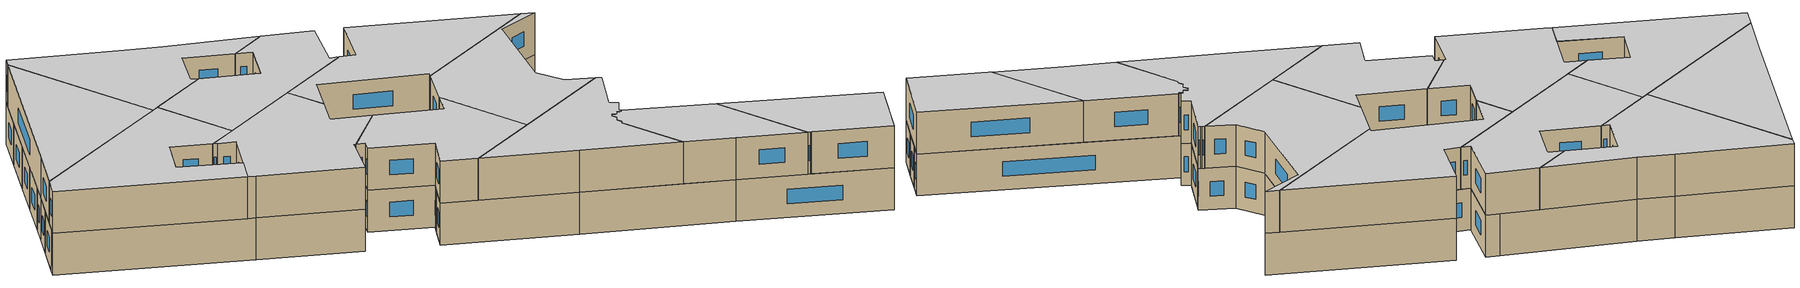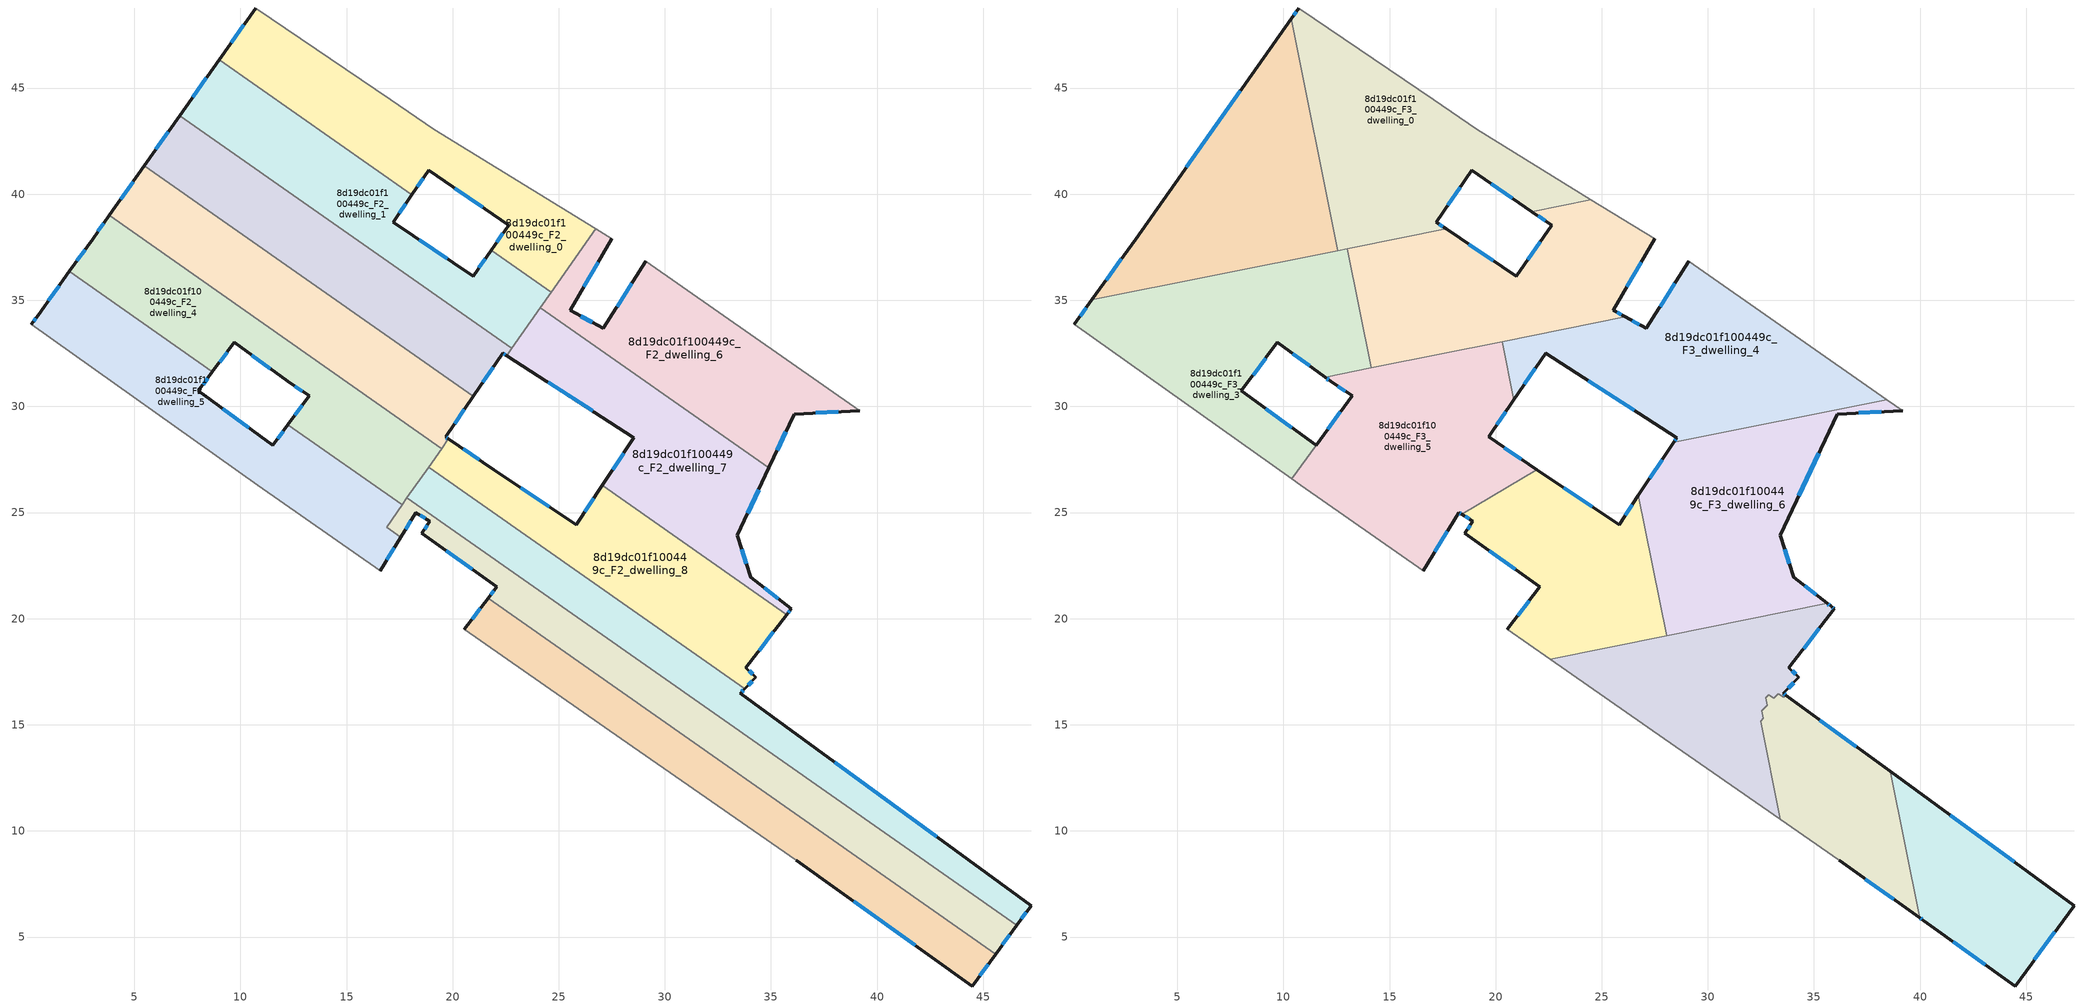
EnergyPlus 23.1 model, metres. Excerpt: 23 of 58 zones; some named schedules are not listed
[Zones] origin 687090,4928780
8d19dc01f100449c_F2_dwelling_0
 floor to 8d19dc01f100449c_F1_dwelling_0 (EU_floor_Construction): 19.11,43.05 26.73,38.36 24.64,35.38 21.82,37.36 22.64,38.54 18.86,41.13 18.08,39.98 9.01,46.34 10.72,48.77 17.07,44.45 z6
 wall outside (EU_wall_Construction): 18.08,39.98 18.86,41.13 22.64,38.54 21.82,37.36 / 10.72,48.77 9.01,46.34 z6:9
 wall adiabatic (EU_wall_Construction): 26.73,38.36 19.11,43.05 17.07,44.45 10.72,48.77 z6:9
 wall to 8d19dc01f100449c_F2_dwelling_1 (EU_wall_Construction): 21.82,37.36 24.64,35.38 / 9.01,46.34 18.08,39.98 z6:9
 wall to 8d19dc01f100449c_F2_dwelling_6 (EU_wall_Construction): 24.64,35.38 26.73,38.36 z6:9
 window (EU_Window_Construction): 22.37,38.16 22.08,37.74 / 20.09,40.29 21.41,39.38 / 18.34,40.35 18.61,40.76 / 10.17,47.98 9.57,47.13 z6.98:8.02
8d19dc01f100449c_F2_dwelling_1
 floor to 8d19dc01f100449c_F1_dwelling_1 (EU_floor_Construction): 18.08,39.98 17.2,38.68 20.96,36.13 21.82,37.36 24.64,35.38 22.79,32.74 7.15,43.71 9.01,46.34 z6
 wall outside (EU_wall_Construction): 21.82,37.36 20.96,36.13 17.2,38.68 18.08,39.98 / 9.01,46.34 7.15,43.71 z6:9
 wall to 8d19dc01f100449c_F2_dwelling_2 (EU_wall_Construction): 7.15,43.71 22.79,32.74 z6:9
 wall to 8d19dc01f100449c_F2_dwelling_7 (EU_wall_Construction): 22.79,32.74 24.13,34.65 z6:9
 wall to 8d19dc01f100449c_F2_dwelling_6 (EU_wall_Construction): 24.13,34.65 24.64,35.38 z6:9
 window (EU_Window_Construction): 19.74,36.96 18.43,37.85 / 21.54,36.96 21.24,36.53 / 8.4,45.48 7.75,44.56 / 17.49,39.1 17.8,39.56 z6.98:8.02
8d19dc01f100449c_F2_dwelling_10
 floor to 8d19dc01f100449c_F1_dwelling_10 (EU_floor_Construction): 46.57,5.55 45.58,4.2 21.67,20.96 22.08,21.5 18.56,24.02 18.93,24.6 18.27,25 17.56,23.84 16.89,24.32 17.85,25.69 z6
 wall outside (EU_wall_Construction): 17.56,23.84 18.27,25 18.93,24.6 18.56,24.02 22.08,21.5 21.67,20.96 / 45.58,4.2 46.57,5.55 z6:9
 wall to 8d19dc01f100449c_F2_dwelling_11 (EU_wall_Construction): 21.67,20.96 45.58,4.2 z6:9
 wall to 8d19dc01f100449c_F2_dwelling_5 (EU_wall_Construction): 17.62,25.36 16.89,24.32 17.56,23.84 z6:9
 wall to 8d19dc01f100449c_F2_dwelling_9 (EU_wall_Construction): 46.57,5.55 17.85,25.69 z6:9
 wall to 8d19dc01f100449c_F2_dwelling_4 (EU_wall_Construction): 17.85,25.69 17.62,25.36 z6:9
 window (EU_Window_Construction): 21.94,21.32 21.8,21.14 / 19.7,23.2 20.93,22.32 / 18.81,24.41 18.68,24.21 / 18.48,24.87 18.72,24.73 / 17.79,24.22 18.04,24.62 / 45.9,4.63 46.25,5.11 z6.98:8.02
 ceiling adiabatic (EU_roof_Construction): 45.58,4.2 46.57,5.55 38.99,10.86 39.47,8.48 z9
8d19dc01f100449c_F2_dwelling_11
 floor to 8d19dc01f100449c_F1_dwelling_11 (EU_floor_Construction): 36.19,8.61 27.94,14.34 20.56,19.49 21.67,20.96 45.58,4.2 44.48,2.69 z6
 wall outside (EU_wall_Construction): 21.67,20.96 20.56,19.49 / 36.19,8.61 44.48,2.69 45.58,4.2 z6:9
 wall adiabatic (EU_wall_Construction): 20.56,19.49 27.94,14.34 36.19,8.61 z6:9
 window (EU_Window_Construction): 21.31,20.48 20.92,19.97 / 44.84,3.18 45.23,3.71 / 38.89,6.69 41.79,4.62 z6.98:8.02
8d19dc01f100449c_F2_dwelling_2
 floor to 8d19dc01f100449c_F1_dwelling_2 (EU_floor_Construction): 22.79,32.74 22.55,32.39 22.35,32.51 20.97,30.49 5.48,41.35 7.15,43.71 z6
 wall outside (EU_wall_Construction): 20.97,30.49 22.35,32.51 22.55,32.39 / 7.15,43.71 5.48,41.35 z6:9
 wall to 8d19dc01f100449c_F2_dwelling_3 (EU_wall_Construction): 5.48,41.35 20.97,30.49 z6:9
 wall to 8d19dc01f100449c_F2_dwelling_7 (EU_wall_Construction): 22.55,32.39 22.79,32.74 z6:9
 window (EU_Window_Construction): 22.42,32.47 22.48,32.43 / 21.42,31.14 21.91,31.85 / 6.61,42.94 6.02,42.11 z6.98:8.02
8d19dc01f100449c_F2_dwelling_3
 floor to 8d19dc01f100449c_F1_dwelling_3 (EU_floor_Construction): 20.97,30.49 19.67,28.56 19.8,28.47 19.48,28.02 3.82,39 5.48,41.35 z6
 wall outside (EU_wall_Construction): 19.8,28.47 19.67,28.56 20.97,30.49 / 5.48,41.35 3.82,39 z6:9
 wall to 8d19dc01f100449c_F2_dwelling_4 (EU_wall_Construction): 3.82,39 19.48,28.02 z6:9
 wall to 8d19dc01f100449c_F2_dwelling_8 (EU_wall_Construction): 19.48,28.02 19.8,28.47 z6:9
 window (EU_Window_Construction): 19.76,28.5 19.71,28.53 / 4.94,40.58 4.36,39.76 / 20.09,29.19 20.55,29.86 z6.98:8.02
8d19dc01f100449c_F2_dwelling_4
 floor to 8d19dc01f100449c_F1_dwelling_4 (EU_floor_Construction): 13.23,30.5 12.23,31.18 9.7,33.01 8.69,31.63 1.94,36.36 3.04,37.88 3.82,39 19.48,28.02 17.62,25.36 12.24,29.13 z6
 wall outside (EU_wall_Construction): 8.69,31.63 9.7,33.01 12.23,31.18 13.23,30.5 12.24,29.13 / 3.82,39 3.04,37.88 1.94,36.36 z6:9
 wall to 8d19dc01f100449c_F2_dwelling_5 (EU_wall_Construction): 12.24,29.13 17.62,25.36 / 1.94,36.36 8.69,31.63 z6:9
 wall to 8d19dc01f100449c_F2_dwelling_9 (EU_wall_Construction): 17.85,25.69 18.87,27.14 z6:9
 wall to 8d19dc01f100449c_F2_dwelling_8 (EU_wall_Construction): 18.87,27.14 19.48,28.02 z6:9
 window (EU_Window_Construction): 12.91,30.06 12.56,29.58 / 12.56,30.96 12.91,30.72 / 10.53,32.42 11.41,31.78 / 9.02,32.08 9.37,32.56 / 2.68,37.39 2.3,36.85 / 3.57,38.63 3.29,38.24 z6.98:8.02
8d19dc01f100449c_F2_dwelling_5
 floor to 8d19dc01f100449c_F1_dwelling_5 (EU_floor_Construction): 12.24,29.13 17.62,25.36 16.89,24.32 17.56,23.84 16.58,22.26 10.82,26.29 0.16,33.87 0.46,34.3 1.94,36.36 8.69,31.63 8.03,30.73 11.54,28.16 z6
 wall outside (EU_wall_Construction): 12.24,29.13 11.54,28.16 8.03,30.73 8.69,31.63 / 16.58,22.26 17.56,23.84 / 1.94,36.36 0.46,34.3 0.16,33.87 z6:9
 wall adiabatic (EU_wall_Construction): 0.16,33.87 10.82,26.29 16.58,22.26 z6:9
 window (EU_Window_Construction): 8.24,31.02 8.47,31.34 / 10.39,29 9.17,29.9 / 12.01,28.82 11.76,28.48 / 16.9,22.78 17.24,23.33 / 0.36,34.16 0.26,34.01 / 1.46,35.69 0.95,34.97 z6.98:8.02
8d19dc01f100449c_F2_dwelling_6
 floor to 8d19dc01f100449c_F1_dwelling_6 (EU_floor_Construction): 39.18,29.79 36.09,29.64 34.9,27.1 24.13,34.65 26.73,38.36 27.49,37.89 25.54,34.54 27.09,33.67 29.1,36.83 z6
 wall outside (EU_wall_Construction): 29.1,36.83 27.09,33.67 25.54,34.54 27.49,37.89 / 34.9,27.1 36.09,29.64 39.18,29.79 z6:9
 wall adiabatic (EU_wall_Construction): 39.18,29.79 29.1,36.83 / 27.49,37.89 26.73,38.36 z6:9
 wall to 8d19dc01f100449c_F2_dwelling_7 (EU_wall_Construction): 24.13,34.65 34.9,27.1 z6:9
 window (EU_Window_Construction): 26.59,33.95 26.04,34.26 / 28.45,35.8 27.75,34.7 / 37.1,29.69 38.18,29.74 / 35.29,27.93 35.71,28.81 / 26.17,35.63 26.86,36.8 z6.98:8.02
8d19dc01f100449c_F2_dwelling_7
 floor to 8d19dc01f100449c_F1_dwelling_7 (EU_floor_Construction): 34.9,27.1 33.41,23.92 34.05,21.94 35.95,20.46 35.74,20.19 27.05,26.29 28.54,28.53 22.55,32.39 24.13,34.65 z6
 wall outside (EU_wall_Construction): 35.74,20.19 35.95,20.46 34.05,21.94 33.41,23.92 34.9,27.1 / 22.55,32.39 28.54,28.53 27.05,26.29 z6:9
 wall to 8d19dc01f100449c_F2_dwelling_8 (EU_wall_Construction): 27.05,26.29 35.74,20.19 z6:9
 window (EU_Window_Construction): 33.9,24.96 34.42,26.07 / 33.85,22.59 33.62,23.28 / 35.34,20.94 34.67,21.46 / 35.81,20.28 35.89,20.37 / 28.06,27.8 27.54,27.02 / 24.5,31.13 26.59,29.79 z6.98:8.02
8d19dc01f100449c_F2_dwelling_8
 floor to 8d19dc01f100449c_F1_dwelling_8 (EU_floor_Construction): 35.74,20.19 33.81,17.68 34.28,17.23 33.76,16.7 18.87,27.14 19.8,28.47 21.94,27.01 25.81,24.43 27.05,26.29 z6
 wall outside (EU_wall_Construction): 27.05,26.29 25.81,24.43 21.94,27.01 19.8,28.47 / 33.76,16.7 34.28,17.23 33.81,17.68 35.74,20.19 z6:9
 wall to 8d19dc01f100449c_F2_dwelling_9 (EU_wall_Construction): 18.87,27.14 33.76,16.7 z6:9
 window (EU_Window_Construction): 26.65,25.68 26.22,25.04 / 34.44,18.5 35.12,19.37 / 34.13,17.38 33.97,17.54 / 33.93,16.87 34.11,17.06 / 21.25,27.49 20.5,28 / 24.56,25.27 23.2,26.17 z6.98:8.02
8d19dc01f100449c_F2_dwelling_9
 floor to 8d19dc01f100449c_F1_dwelling_9 (EU_floor_Construction): 33.76,16.7 33.55,16.48 47.25,6.48 46.57,5.55 17.85,25.69 18.87,27.14 z6
 wall outside (EU_wall_Construction): 46.57,5.55 47.25,6.48 33.55,16.48 33.76,16.7 z6:9
 window (EU_Window_Construction): 42.8,9.73 38.01,13.23 / 46.79,5.85 47.03,6.18 / 33.62,16.55 33.7,16.63 z6.98:8.02
8d19dc01f100449c_F3_dwelling_0
 floor to 8d19dc01f100449c_F2_dwelling_0 (EU_floor_Construction): 19.11,43.05 24.49,39.74 21.7,39.18 18.86,41.13 18.08,39.98 11.03,44.92 10.36,48.26 10.72,48.77 17.07,44.45 z9
 floor to 8d19dc01f100449c_F2_dwelling_1 (EU_floor_Construction): 18.08,39.98 17.2,38.68 17.67,38.37 15.4,37.92 11.95,40.33 11.03,44.92 z9
 floor to 8d19dc01f100449c_F2_dwelling_2 (EU_floor_Construction): 15.4,37.92 13.26,37.48 13.16,37.46 12.56,37.34 11.95,40.33 z9
 wall outside (EU_wall_Construction): 17.67,38.37 17.2,38.68 18.86,41.13 21.7,39.18 / 10.72,48.77 10.36,48.26 z9:12
 wall adiabatic (EU_wall_Construction): 24.49,39.74 19.11,43.05 17.07,44.45 10.72,48.77 z9:12
 wall to 8d19dc01f100449c_F3_dwelling_2 (EU_wall_Construction): 21.7,39.18 24.49,39.74 / 13.01,37.43 13.26,37.48 17.67,38.37 z9:12
 wall to 8d19dc01f100449c_F3_dwelling_1 (EU_wall_Construction): 10.36,48.26 12.56,37.34 z9:12
 wall to 8d19dc01f100449c_F3_dwelling_3 (EU_wall_Construction): 12.56,37.34 13.01,37.43 z9:12
 window (EU_Window_Construction): 19.79,40.5 20.78,39.82 / 17.74,39.48 18.33,40.33 / 17.52,38.47 17.35,38.58 / 10.61,48.6 10.48,48.42 z9.98:11.02
 ceiling to 8d19dc01f100449c_F4_dwelling_0 (EU_floor_Construction): 24.49,39.74 19.11,43.05 17.07,44.45 10.72,48.77 10.36,48.26 12.56,37.34 17.67,38.37 17.2,38.68 18.86,41.13 21.7,39.18 z12
8d19dc01f100449c_F3_dwelling_1
 floor to 8d19dc01f100449c_F2_dwelling_2 (EU_floor_Construction): 11.95,40.33 12.56,37.34 11.5,37.13 5.48,41.35 7.15,43.71 z9
 floor to 8d19dc01f100449c_F2_dwelling_0 (EU_floor_Construction): 10.36,48.26 11.03,44.92 9.01,46.34 z9
 floor to 8d19dc01f100449c_F2_dwelling_5 (EU_floor_Construction): 3.21,35.47 0.98,35.02 1.94,36.36 z9
 floor to 8d19dc01f100449c_F2_dwelling_1 (EU_floor_Construction): 11.03,44.92 11.95,40.33 7.15,43.7 9.01,46.34 z9
 floor to 8d19dc01f100449c_F2_dwelling_3 (EU_floor_Construction): 11.5,37.13 7.6,36.35 3.82,39 5.48,41.35 z9
 floor to 8d19dc01f100449c_F2_dwelling_4 (EU_floor_Construction): 7.6,36.35 3.21,35.47 1.94,36.36 3.04,37.88 3.82,39 z9
 wall outside (EU_wall_Construction): 10.36,48.26 3.04,37.88 0.98,35.02 z9:12
 wall to 8d19dc01f100449c_F3_dwelling_3 (EU_wall_Construction): 0.98,35.02 12.56,37.34 z9:12
 window (EU_Window_Construction): 2.37,36.95 1.65,35.95 / 7.98,44.88 5.42,41.26 z9.98:11.02
 ceiling to 8d19dc01f100449c_F4_dwelling_1 (EU_floor_Construction): 12.56,37.34 10.36,48.26 3.04,37.88 0.98,35.02 z12
8d19dc01f100449c_F3_dwelling_10
 floor to 8d19dc01f100449c_F2_dwelling_11 (EU_floor_Construction): 32.91,13.08 33.42,10.54 27.94,14.34 22.56,18.09 25.05,18.59 z9
 floor to 8d19dc01f100449c_F2_dwelling_9 (EU_floor_Construction): 33.76,16.7 33.55,16.48 33.68,16.39 33.57,16.29 33.33,16.46 33.11,16.25 32.87,16.42 32.72,16.28 32.8,15.92 32.54,15.66 32.61,15.34 27.31,19.05 29.72,19.53 z9
 floor to 8d19dc01f100449c_F2_dwelling_7 (EU_floor_Construction): 35.84,20.55 35.95,20.46 35.74,20.19 35.13,20.62 35.62,20.72 35.78,20.6 z9
 floor to 8d19dc01f100449c_F2_dwelling_10 (EU_floor_Construction): 32.61,15.34 32.61,15.3 32.49,15.17 32.91,13.08 25.05,18.59 27.31,19.05 z9
 floor to 8d19dc01f100449c_F2_dwelling_8 (EU_floor_Construction): 35.74,20.19 33.81,17.68 34.28,17.23 33.76,16.7 29.72,19.53 35.13,20.62 z9
 wall outside (EU_wall_Construction): 33.68,16.39 33.55,16.48 34.28,17.23 33.81,17.68 35.95,20.46 35.84,20.55 35.78,20.6 35.62,20.72 z9:12
 wall to 8d19dc01f100449c_F3_dwelling_9 (EU_wall_Construction): 33.42,10.54 32.49,15.17 32.61,15.3 32.54,15.66 32.8,15.92 32.72,16.28 32.87,16.42 33.11,16.25 33.33,16.46 33.57,16.29 33.68,16.39 z9:12
 wall adiabatic (EU_wall_Construction): 22.56,18.09 27.94,14.34 33.42,10.54 z9:12
 wall to 8d19dc01f100449c_F3_dwelling_6 (EU_wall_Construction): 35.62,20.72 28.06,19.2 z9:12
 wall to 8d19dc01f100449c_F3_dwelling_7 (EU_wall_Construction): 28.06,19.2 22.56,18.09 z9:12
 window (EU_Window_Construction): 35.73,20.64 35.67,20.68 / 35.92,20.49 35.88,20.52 / 34.51,18.59 35.26,19.56 / 34.13,17.38 33.97,17.54 / 33.79,16.73 34.05,16.99 / 33.64,16.42 33.59,16.45 z9.98:11.02
 ceiling to 8d19dc01f100449c_F4_dwelling_10 (EU_floor_Construction): 33.42,10.54 32.49,15.17 32.61,15.3 32.54,15.66 32.8,15.92 32.72,16.28 32.87,16.42 33.11,16.25 33.33,16.46 33.57,16.29 33.68,16.39 33.55,16.48 34.28,17.23 33.81,17.68 35.95,20.46 35.84,20.55 35.78,20.6 35.62,20.72 22.56,18.09 27.94,14.34 z12
8d19dc01f100449c_F3_dwelling_2
 floor to 8d19dc01f100449c_F2_dwelling_1 (EU_floor_Construction): 24.64,35.38 23.46,33.68 21.89,33.37 15.4,37.92 17.67,38.37 20.96,36.13 21.82,37.36 z9
 floor to 8d19dc01f100449c_F2_dwelling_0 (EU_floor_Construction): 26.73,38.36 24.64,35.38 21.82,37.36 22.64,38.54 21.7,39.18 24.49,39.74 z9
 floor to 8d19dc01f100449c_F2_dwelling_2 (EU_floor_Construction): 21.89,33.37 17.98,32.58 13.33,35.84 13.01,37.43 13.26,37.48 15.4,37.92 z9
 floor to 8d19dc01f100449c_F2_dwelling_6 (EU_floor_Construction): 27.49,37.89 25.54,34.54 26.11,34.22 25.05,34.01 24.13,34.65 26.73,38.36 z9
 floor to 8d19dc01f100449c_F2_dwelling_3 (EU_floor_Construction): 17.98,32.58 14.39,31.86 14.14,31.81 13.33,35.84 z9
 floor to 8d19dc01f100449c_F2_dwelling_7 (EU_floor_Construction): 25.05,34.01 23.46,33.68 24.13,34.65 z9
 wall outside (EU_wall_Construction): 21.7,39.18 22.64,38.54 20.96,36.13 17.67,38.37 / 26.11,34.22 25.54,34.54 27.49,37.89 z9:12
 wall adiabatic (EU_wall_Construction): 27.49,37.89 24.49,39.74 z9:12
 wall to 8d19dc01f100449c_F3_dwelling_3 (EU_wall_Construction): 13.01,37.43 14.14,31.81 z9:12
 wall to 8d19dc01f100449c_F3_dwelling_5 (EU_wall_Construction): 14.14,31.81 14.39,31.86 20.31,33.05 z9:12
 wall to 8d19dc01f100449c_F3_dwelling_4 (EU_wall_Construction): 20.31,33.05 26.11,34.22 z9:12
 window (EU_Window_Construction): 19.89,36.86 18.74,37.64 / 22.09,37.76 21.51,36.92 / 22.01,38.97 22.33,38.75 / 26.17,35.63 26.86,36.8 / 25.93,34.32 25.72,34.44 z9.98:11.02
 ceiling to 8d19dc01f100449c_F4_dwelling_2 (EU_floor_Construction): 26.11,34.22 25.54,34.54 27.49,37.89 24.49,39.74 21.7,39.18 22.64,38.54 20.96,36.13 17.67,38.37 13.26,37.48 13.01,37.43 14.14,31.81 14.39,31.86 z12
8d19dc01f100449c_F3_dwelling_3
 floor outside (EU_floor_Construction): 11.54,28.16 10.4,26.6 11.54,28.16 8.03,30.73 z9
 floor to 8d19dc01f100449c_F2_dwelling_3 (EU_floor_Construction): 13.33,35.84 14.14,31.81 14.08,31.8 7.6,36.35 11.5,37.13 z9
 floor to 8d19dc01f100449c_F2_dwelling_5 (EU_floor_Construction): 8.69,31.63 8.03,30.73 11.54,28.16 10.4,26.6 0.16,33.87 0.98,35.02 3.21,35.47 z9
 floor to 8d19dc01f100449c_F2_dwelling_2 (EU_floor_Construction): 13.01,37.43 13.33,35.84 11.5,37.13 z9
 floor to 8d19dc01f100449c_F2_dwelling_4 (EU_floor_Construction): 14.08,31.8 11.97,31.38 9.7,33.01 8.69,31.63 3.21,35.47 7.6,36.35 z9
 wall outside (EU_wall_Construction): 0.98,35.02 0.16,33.87 / 11.54,28.16 8.03,30.73 9.7,33.01 11.97,31.38 z9:12
 wall adiabatic (EU_wall_Construction): 0.16,33.87 10.4,26.6 z9:12
 wall to 8d19dc01f100449c_F3_dwelling_5 (EU_wall_Construction): 10.4,26.6 11.54,28.16 / 11.97,31.38 14.14,31.81 z9:12
 window (EU_Window_Construction): 0.71,34.64 0.42,34.24 / 10.44,32.48 11.23,31.91 / 8.57,31.47 9.16,32.27 / 10.4,29 9.17,29.9 z9.98:11.02
 ceiling to 8d19dc01f100449c_F4_dwelling_3 (EU_floor_Construction): 11.54,28.16 8.03,30.73 9.7,33.01 11.97,31.38 14.14,31.81 13.01,37.43 0.98,35.02 0.16,33.87 10.4,26.6 z12
8d19dc01f100449c_F3_dwelling_4
 floor to 8d19dc01f100449c_F2_dwelling_6 (EU_floor_Construction): 38.42,30.32 32.11,29.05 25.05,34.01 26.11,34.22 27.09,33.67 29.1,36.83 z9
 floor to 8d19dc01f100449c_F2_dwelling_1 (EU_floor_Construction): 23.46,33.68 22.79,32.74 21.89,33.37 z9
 floor to 8d19dc01f100449c_F2_dwelling_7 (EU_floor_Construction): 32.11,29.05 28.39,28.31 28.54,28.53 22.55,32.39 23.46,33.68 25.05,34.01 z9
 floor to 8d19dc01f100449c_F2_dwelling_2 (EU_floor_Construction): 22.79,32.74 22.55,32.39 22.35,32.51 20.97,30.49 20.81,30.6 20.31,33.05 21.89,33.37 z9
 floor to 8d19dc01f100449c_F2_dwelling_3 (EU_floor_Construction): 20.97,30.49 20.86,30.32 20.81,30.6 z9
 wall outside (EU_wall_Construction): 20.86,30.32 22.35,32.51 28.54,28.53 28.39,28.31 / 29.1,36.83 27.09,33.67 26.11,34.22 z9:12
 wall to 8d19dc01f100449c_F3_dwelling_5 (EU_wall_Construction): 20.31,33.05 20.86,30.32 z9:12
 wall adiabatic (EU_wall_Construction): 38.42,30.32 29.1,36.83 z9:12
 wall to 8d19dc01f100449c_F3_dwelling_6 (EU_wall_Construction): 28.39,28.31 38.42,30.32 z9:12
 window (EU_Window_Construction): 24.37,31.22 26.53,29.83 / 21.35,31.03 21.87,31.8 / 26.78,33.85 26.43,34.04 / 28.45,35.8 27.75,34.7 / 28.5,28.46 28.44,28.38 z9.98:11.02
 ceiling to 8d19dc01f100449c_F4_dwelling_4 (EU_floor_Construction): 38.42,30.32 29.1,36.83 27.09,33.67 26.11,34.22 20.31,33.05 20.86,30.32 22.35,32.51 28.54,28.53 28.39,28.31 z12
8d19dc01f100449c_F3_dwelling_5
 floor to 8d19dc01f100449c_F2_dwelling_4 (EU_floor_Construction): 19.48,28.02 17.62,25.36 12.24,29.13 13.23,30.5 12.23,31.18 11.97,31.38 14.08,31.8 z9
 floor to 8d19dc01f100449c_F2_dwelling_3 (EU_floor_Construction): 20.81,30.6 20.86,30.32 19.67,28.56 19.8,28.47 19.48,28.02 14.08,31.8 14.14,31.81 17.98,32.58 z9
 floor to 8d19dc01f100449c_F2_dwelling_9 (EU_floor_Construction): 20.38,26.09 18.69,25.09 17.85,25.69 18.87,27.14 z9
 floor to 8d19dc01f100449c_F2_dwelling_2 (EU_floor_Construction): 20.31,33.05 20.81,30.6 17.98,32.58 z9
 floor to 8d19dc01f100449c_F2_dwelling_8 (EU_floor_Construction): 21.94,27.01 20.38,26.09 18.87,27.14 19.8,28.47 z9
 floor to 8d19dc01f100449c_F2_dwelling_5 (EU_floor_Construction): 17.62,25.36 16.89,24.32 17.56,23.84 16.58,22.26 10.82,26.29 10.4,26.59 11.54,28.17 12.24,29.13 z9
 floor to 8d19dc01f100449c_F2_dwelling_10 (EU_floor_Construction): 18.69,25.09 18.4,24.92 18.27,25 17.56,23.84 16.89,24.32 17.85,25.69 z9
 wall outside (EU_wall_Construction): 16.58,22.26 18.27,25 18.4,24.92 / 11.97,31.38 12.23,31.18 13.23,30.5 11.54,28.17 / 21.95,27.01 19.67,28.56 20.86,30.32 z9:12
 wall adiabatic (EU_wall_Construction): 10.4,26.59 10.82,26.29 16.58,22.26 z9:12
 wall to 8d19dc01f100449c_F3_dwelling_7 (EU_wall_Construction): 18.4,24.92 21.95,27.01 z9:12
 window (EU_Window_Construction): 17.13,23.15 17.72,24.11 / 12.68,29.74 12.09,28.93 / 12.56,30.96 12.91,30.72 / 12.05,31.31 12.15,31.25 / 20.05,29.13 20.47,29.75 / 21.2,27.52 20.41,28.06 / 18.31,24.97 18.36,24.94 z9.98:11.02
 ceiling to 8d19dc01f100449c_F4_dwelling_5 (EU_floor_Construction): 18.4,24.92 21.95,27.01 19.67,28.56 20.86,30.32 20.31,33.05 11.97,31.38 12.23,31.18 13.23,30.5 11.54,28.17 10.4,26.59 10.82,26.29 16.58,22.26 18.27,25 z12
8d19dc01f100449c_F3_dwelling_6
 floor to 8d19dc01f100449c_F2_dwelling_7 (EU_floor_Construction): 34.9,27.1 33.41,23.92 34.05,21.94 35.62,20.72 35.13,20.62 27.05,26.29 28.39,28.31 32.11,29.05 z9
 floor to 8d19dc01f100449c_F2_dwelling_8 (EU_floor_Construction): 35.13,20.62 29.72,19.53 27.71,20.94 26.73,25.81 27.05,26.29 z9
 floor to 8d19dc01f100449c_F2_dwelling_6 (EU_floor_Construction): 39.18,29.79 36.09,29.64 34.9,27.1 32.11,29.05 38.42,30.32 z9
 floor to 8d19dc01f100449c_F2_dwelling_9 (EU_floor_Construction): 29.72,19.53 28.06,19.2 27.71,20.94 z9
 wall outside (EU_wall_Construction): 35.62,20.72 34.05,21.94 33.41,23.92 36.09,29.64 39.18,29.79 / 28.39,28.31 26.73,25.81 z9:12
 wall to 8d19dc01f100449c_F3_dwelling_7 (EU_wall_Construction): 26.73,25.81 28.06,19.2 z9:12
 wall adiabatic (EU_wall_Construction): 39.18,29.79 38.42,30.32 z9:12
 window (EU_Window_Construction): 37.1,29.69 38.18,29.74 / 34.29,25.78 35.22,27.78 / 33.85,22.59 33.62,23.28 / 35.11,21.12 34.56,21.54 / 27.85,27.49 27.27,26.62 z9.98:11.02
 ceiling to 8d19dc01f100449c_F4_dwelling_6 (EU_floor_Construction): 35.62,20.72 34.05,21.94 33.41,23.92 36.09,29.64 39.18,29.79 38.42,30.32 28.39,28.31 26.73,25.81 28.06,19.2 z12
8d19dc01f100449c_F3_dwelling_7
 floor to 8d19dc01f100449c_F2_dwelling_9 (EU_floor_Construction): 27.71,20.94 28.06,19.2 27.31,19.05 18.69,25.09 20.38,26.09 z9
 floor to 8d19dc01f100449c_F2_dwelling_11 (EU_floor_Construction): 25.05,18.59 22.56,18.09 20.56,19.49 21.67,20.96 z9
 floor to 8d19dc01f100449c_F2_dwelling_8 (EU_floor_Construction): 26.73,25.81 27.71,20.94 20.38,26.09 21.95,27.01 25.81,24.43 z9
 floor to 8d19dc01f100449c_F2_dwelling_10 (EU_floor_Construction): 27.31,19.05 25.05,18.59 21.67,20.96 22.08,21.5 18.56,24.02 18.93,24.6 18.4,24.92 18.69,25.09 z9
 wall outside (EU_wall_Construction): 18.4,24.92 18.93,24.6 18.56,24.02 22.08,21.5 20.56,19.49 / 26.73,25.81 25.81,24.43 21.95,27.01 z9:12
 wall adiabatic (EU_wall_Construction): 20.56,19.49 22.56,18.09 z9:12
 window (EU_Window_Construction): 21.58,20.85 21.05,20.15 / 19.7,23.2 20.93,22.32 / 18.81,24.41 18.68,24.21 / 18.57,24.82 18.76,24.7 / 24.56,25.27 23.2,26.17 / 26.43,25.36 26.11,24.88 z9.98:11.02
 ceiling to 8d19dc01f100449c_F4_dwelling_7 (EU_floor_Construction): 28.06,19.2 26.73,25.81 25.81,24.43 21.95,27.01 18.4,24.92 18.93,24.6 18.56,24.02 22.08,21.5 20.56,19.49 22.56,18.09 z12
8d19dc01f100449c_F3_dwelling_8
 floor to 8d19dc01f100449c_F2_dwelling_11 (EU_floor_Construction): 45.58,4.2 44.48,2.69 40.16,5.78 40.1,5.82 39.98,5.91 39.47,8.48 z9
 floor to 8d19dc01f100449c_F2_dwelling_9 (EU_floor_Construction): 47.25,6.48 46.57,5.55 38.99,10.86 38.6,12.8 z9
 floor adiabatic (EU_floor_Construction): 47.25,6.48 45.58,4.2 39.47,8.48 38.99,10.86 46.57,5.55 z9
 wall outside (EU_wall_Construction): 39.98,5.91 40.1,5.82 40.16,5.78 44.48,2.69 47.25,6.48 38.6,12.8 z9:12
 wall to 8d19dc01f100449c_F3_dwelling_9 (EU_wall_Construction): 38.6,12.8 39.98,5.91 z9:12
 window (EU_Window_Construction): 40.02,5.88 40.07,5.85 / 44.44,8.54 41.41,10.74 / 45.38,3.92 46.35,5.25 / 41.57,4.77 43.08,3.7 z9.98:11.02
 ceiling to 8d19dc01f100449c_F4_dwelling_8 (EU_floor_Construction): 44.48,2.69 47.25,6.48 38.6,12.8 39.98,5.91 40.1,5.82 40.16,5.78 z12
8d19dc01f100449c_F3_dwelling_9
 floor to 8d19dc01f100449c_F2_dwelling_11 (EU_floor_Construction): 39.47,8.48 39.98,5.91 36.19,8.61 33.42,10.54 32.91,13.08 z9
 floor to 8d19dc01f100449c_F2_dwelling_10 (EU_floor_Construction): 38.99,10.86 39.47,8.48 32.91,13.08 32.49,15.17 32.61,15.3 32.61,15.34 z9
 floor to 8d19dc01f100449c_F2_dwelling_9 (EU_floor_Construction): 38.6,12.8 38.99,10.86 32.61,15.34 32.54,15.66 32.8,15.92 32.72,16.28 32.87,16.42 33.11,16.25 33.33,16.46 33.57,16.29 33.68,16.39 z9
 wall outside (EU_wall_Construction): 38.6,12.8 33.68,16.39 / 36.19,8.61 39.98,5.91 z9:12
 wall adiabatic (EU_wall_Construction): 33.42,10.54 36.19,8.61 z9:12
 window (EU_Window_Construction): 37,13.97 35.28,15.22 / 37.43,7.73 38.75,6.79 z9.98:11.02
 ceiling to 8d19dc01f100449c_F4_dwelling_9 (EU_floor_Construction): 39.98,5.91 38.6,12.8 33.68,16.39 33.57,16.29 33.32,16.46 33.11,16.25 32.87,16.42 32.72,16.28 32.8,15.92 32.54,15.66 32.61,15.3 32.49,15.17 33.42,10.54 36.19,8.61 z12
[Building]
EU S2 Campaign: North Axis=0; Terrain=City; Solar Distribution=FullExterior
[Site:Location]
Bologna: Latitude=44.5; Longitude=11.25; Time Zone=1; Elevation=37
[SizingPeriod:WeatherFileDays]
AnnualSizingPeriod: Begin Month=1; Begin Day of Month=1; End Month=12; End Day of Month=31; Day of Week for Start Day=Monday; Use Weather File Daylight Saving Period=No; Use Weather File Rain and Snow Indicators=No
[MATERIAL]
EU_InternalMass_Material: Roughness=MediumRough; Thickness=0.1; Conductivity=1; Density=1800; Specific Heat=900; Thermal Absorptance=0.9; Solar Absorptance=0.7; Visible Absorptance=0.7
[MATERIAL:NOMASS] Roughness=MediumRough; Thermal Absorptance=0.9; Solar Absorptance=0.7; Visible Absorptance=0.7
Name | Thermal Resistance
EU_wall_NoMass | 0.905828
EU_roof_NoMass | 0.37593
EU_floor_NoMass | 0.67114
[WINDOWMATERIAL:SIMPLEGLAZINGSYSTEM]
EU_Window_SimpleGlazing: UFactor=4.52486; Solar Heat Gain Coefficient=0.85; Visible Transmittance=0.85
[CONSTRUCTION]
EU_wall_Construction: EU_wall_NoMass
EU_roof_Construction: EU_roof_NoMass
EU_floor_Construction: EU_floor_NoMass
EU_Window_Construction: EU_Window_SimpleGlazing
EU_InternalMass_Construction: EU_InternalMass_Material
[ZONE] Type=1; Multiplier=1; Ceiling Height=autocalculate; Floor Area=autocalculate; Part of Total Floor Area=Yes
Name | Volume
8d19dc01f100449c_F2_dwelling_0 | 163.912
8d19dc01f100449c_F3_dwelling_0 | 196.713
8d19dc01f100449c_F2_dwelling_1 | 163.924
8d19dc01f100449c_F3_dwelling_1 | 196.704
8d19dc01f100449c_F2_dwelling_10 | 163.948
8d19dc01f100449c_F3_dwelling_10 | 164.128
8d19dc01f100449c_F2_dwelling_11 | 159.016
8d19dc01f100449c_F2_dwelling_2 | 163.934
8d19dc01f100449c_F3_dwelling_2 | 199.741
8d19dc01f100449c_F2_dwelling_3 | 163.896
8d19dc01f100449c_F3_dwelling_3 | 212.608
8d19dc01f100449c_F2_dwelling_4 | 163.949
8d19dc01f100449c_F3_dwelling_4 | 207.62
8d19dc01f100449c_F2_dwelling_5 | 168.789
8d19dc01f100449c_F3_dwelling_5 | 209.71
8d19dc01f100449c_F2_dwelling_6 | 163.928
8d19dc01f100449c_F3_dwelling_6 | 196.693
8d19dc01f100449c_F2_dwelling_7 | 163.925
8d19dc01f100449c_F3_dwelling_7 | 153.881
8d19dc01f100449c_F2_dwelling_8 | 163.915
8d19dc01f100449c_F3_dwelling_8 | 115.296
8d19dc01f100449c_F2_dwelling_9 | 163.926
8d19dc01f100449c_F3_dwelling_9 | 113.996
[INTERNALMASS] Construction=EU_InternalMass_Construction
Name | Zone or ZoneList | Surface Area
8d19dc01f100449c_F2_dwelling_0_EU_InternalMass | 8d19dc01f100449c_F2_dwelling_0 | 54.6376
8d19dc01f100449c_F2_dwelling_1_EU_InternalMass | 8d19dc01f100449c_F2_dwelling_1 | 54.6414
8d19dc01f100449c_F2_dwelling_2_EU_InternalMass | 8d19dc01f100449c_F2_dwelling_2 | 54.6447
8d19dc01f100449c_F2_dwelling_3_EU_InternalMass | 8d19dc01f100449c_F2_dwelling_3 | 54.6318
8d19dc01f100449c_F2_dwelling_4_EU_InternalMass | 8d19dc01f100449c_F2_dwelling_4 | 54.6494
8d19dc01f100449c_F2_dwelling_5_EU_InternalMass | 8d19dc01f100449c_F2_dwelling_5 | 56.2628
8d19dc01f100449c_F2_dwelling_6_EU_InternalMass | 8d19dc01f100449c_F2_dwelling_6 | 54.6432
8d19dc01f100449c_F2_dwelling_7_EU_InternalMass | 8d19dc01f100449c_F2_dwelling_7 | 54.6417
8d19dc01f100449c_F2_dwelling_8_EU_InternalMass | 8d19dc01f100449c_F2_dwelling_8 | 54.6378
8d19dc01f100449c_F2_dwelling_9_EU_InternalMass | 8d19dc01f100449c_F2_dwelling_9 | 54.6419
8d19dc01f100449c_F2_dwelling_10_EU_InternalMass | 8d19dc01f100449c_F2_dwelling_10 | 54.6492
8d19dc01f100449c_F2_dwelling_11_EU_InternalMass | 8d19dc01f100449c_F2_dwelling_11 | 53.0053
8d19dc01f100449c_F3_dwelling_0_EU_InternalMass | 8d19dc01f100449c_F3_dwelling_0 | 65.5709
8d19dc01f100449c_F3_dwelling_1_EU_InternalMass | 8d19dc01f100449c_F3_dwelling_1 | 65.5675
8d19dc01f100449c_F3_dwelling_2_EU_InternalMass | 8d19dc01f100449c_F3_dwelling_2 | 66.5819
8d19dc01f100449c_F3_dwelling_3_EU_InternalMass | 8d19dc01f100449c_F3_dwelling_3 | 70.8678
8d19dc01f100449c_F3_dwelling_4_EU_InternalMass | 8d19dc01f100449c_F3_dwelling_4 | 69.2067
8d19dc01f100449c_F3_dwelling_5_EU_InternalMass | 8d19dc01f100449c_F3_dwelling_5 | 69.8968
8d19dc01f100449c_F3_dwelling_6_EU_InternalMass | 8d19dc01f100449c_F3_dwelling_6 | 65.5643
8d19dc01f100449c_F3_dwelling_7_EU_InternalMass | 8d19dc01f100449c_F3_dwelling_7 | 51.2937
8d19dc01f100449c_F3_dwelling_8_EU_InternalMass | 8d19dc01f100449c_F3_dwelling_8 | 38.4323
8d19dc01f100449c_F3_dwelling_9_EU_InternalMass | 8d19dc01f100449c_F3_dwelling_9 | 37.9984
8d19dc01f100449c_F3_dwelling_10_EU_InternalMass | 8d19dc01f100449c_F3_dwelling_10 | 54.7115
[OTHEREQUIPMENT] Fuel Type=Electricity; Design Level Calculation Method=Watts/Area; Power per Zone Floor Area=1; Fraction Latent=0; Fraction Radiant=0; Fraction Lost=0; Carbon Dioxide Generation Rate=0; EndUse Subcategory=EU_Step8_InternalGains
Name | Zone or ZoneList or Space or SpaceList | Schedule
EU_Step8_InternalGain_8d19dc01f100449c_F2_dwelling_0_f000 | 8d19dc01f100449c_F2_dwelling_0 | EU_Step8_GainSchedule_8d19dc01f100449c_F2_dwelling_0_f000
EU_Step8_InternalGain_8d19dc01f100449c_F2_dwelling_1_f000 | 8d19dc01f100449c_F2_dwelling_1 | EU_Step8_GainSchedule_8d19dc01f100449c_F2_dwelling_1_f000
EU_Step8_InternalGain_8d19dc01f100449c_F2_dwelling_2_f000 | 8d19dc01f100449c_F2_dwelling_2 | EU_Step8_GainSchedule_8d19dc01f100449c_F2_dwelling_2_f000
EU_Step8_InternalGain_8d19dc01f100449c_F2_dwelling_3_f000 | 8d19dc01f100449c_F2_dwelling_3 | EU_Step8_GainSchedule_8d19dc01f100449c_F2_dwelling_3_f000
EU_Step8_InternalGain_8d19dc01f100449c_F2_dwelling_4_f000 | 8d19dc01f100449c_F2_dwelling_4 | EU_Step8_GainSchedule_8d19dc01f100449c_F2_dwelling_4_f000
EU_Step8_InternalGain_8d19dc01f100449c_F2_dwelling_5_f000 | 8d19dc01f100449c_F2_dwelling_5 | EU_Step8_GainSchedule_8d19dc01f100449c_F2_dwelling_5_f000
EU_Step8_InternalGain_8d19dc01f100449c_F2_dwelling_6_f000 | 8d19dc01f100449c_F2_dwelling_6 | EU_Step8_GainSchedule_8d19dc01f100449c_F2_dwelling_6_f000
EU_Step8_InternalGain_8d19dc01f100449c_F2_dwelling_7_f000 | 8d19dc01f100449c_F2_dwelling_7 | EU_Step8_GainSchedule_8d19dc01f100449c_F2_dwelling_7_f000
EU_Step8_InternalGain_8d19dc01f100449c_F2_dwelling_8_f000 | 8d19dc01f100449c_F2_dwelling_8 | EU_Step8_GainSchedule_8d19dc01f100449c_F2_dwelling_8_f000
EU_Step8_InternalGain_8d19dc01f100449c_F2_dwelling_9_f000 | 8d19dc01f100449c_F2_dwelling_9 | EU_Step8_GainSchedule_8d19dc01f100449c_F2_dwelling_9_f000
EU_Step8_InternalGain_8d19dc01f100449c_F2_dwelling_10_f000 | 8d19dc01f100449c_F2_dwelling_10 | EU_Step8_GainSchedule_8d19dc01f100449c_F2_dwelling_10_f000
EU_Step8_InternalGain_8d19dc01f100449c_F2_dwelling_11_f000 | 8d19dc01f100449c_F2_dwelling_11 | EU_Step8_GainSchedule_8d19dc01f100449c_F2_dwelling_11_f000
EU_Step8_InternalGain_8d19dc01f100449c_F3_dwelling_0_f000 | 8d19dc01f100449c_F3_dwelling_0 | EU_Step8_GainSchedule_8d19dc01f100449c_F3_dwelling_0_f000
EU_Step8_InternalGain_8d19dc01f100449c_F3_dwelling_1_f000 | 8d19dc01f100449c_F3_dwelling_1 | EU_Step8_GainSchedule_8d19dc01f100449c_F3_dwelling_1_f000
EU_Step8_InternalGain_8d19dc01f100449c_F3_dwelling_2_f000 | 8d19dc01f100449c_F3_dwelling_2 | EU_Step8_GainSchedule_8d19dc01f100449c_F3_dwelling_2_f000
EU_Step8_InternalGain_8d19dc01f100449c_F3_dwelling_3_f000 | 8d19dc01f100449c_F3_dwelling_3 | EU_Step8_GainSchedule_8d19dc01f100449c_F3_dwelling_3_f000
EU_Step8_InternalGain_8d19dc01f100449c_F3_dwelling_4_f000 | 8d19dc01f100449c_F3_dwelling_4 | EU_Step8_GainSchedule_8d19dc01f100449c_F3_dwelling_4_f000
EU_Step8_InternalGain_8d19dc01f100449c_F3_dwelling_5_f000 | 8d19dc01f100449c_F3_dwelling_5 | EU_Step8_GainSchedule_8d19dc01f100449c_F3_dwelling_5_f000
EU_Step8_InternalGain_8d19dc01f100449c_F3_dwelling_6_f000 | 8d19dc01f100449c_F3_dwelling_6 | EU_Step8_GainSchedule_8d19dc01f100449c_F3_dwelling_6_f000
EU_Step8_InternalGain_8d19dc01f100449c_F3_dwelling_7_f000 | 8d19dc01f100449c_F3_dwelling_7 | EU_Step8_GainSchedule_8d19dc01f100449c_F3_dwelling_7_f000
EU_Step8_InternalGain_8d19dc01f100449c_F3_dwelling_8_f000 | 8d19dc01f100449c_F3_dwelling_8 | EU_Step8_GainSchedule_8d19dc01f100449c_F3_dwelling_8_f000
EU_Step8_InternalGain_8d19dc01f100449c_F3_dwelling_9_f000 | 8d19dc01f100449c_F3_dwelling_9 | EU_Step8_GainSchedule_8d19dc01f100449c_F3_dwelling_9_f000
EU_Step8_InternalGain_8d19dc01f100449c_F3_dwelling_10_f000 | 8d19dc01f100449c_F3_dwelling_10 | EU_Step8_GainSchedule_8d19dc01f100449c_F3_dwelling_10_f000
[ZONEVENTILATION:DESIGNFLOWRATE] Schedule=EU_AlwaysOn; Design Flow Rate Calculation Method=AirChanges/Hour; Air Changes per Hour=0.73129; Ventilation Type=Natural; Fan Pressure Rise=0; Fan Total Efficiency=1; Constant Term Coefficient=1; Temperature Term Coefficient=0; Velocity Term Coefficient=0; Velocity Squared Term Coefficient=0; Minimum Indoor Temperature=-100; Maximum Indoor Temperature=100; Delta Temperature=-100; Minimum Outdoor Temperature=-100; Maximum Outdoor Temperature=100; Maximum Wind Speed=40
Name | Zone or ZoneList or Space or SpaceList
EU_ConstantAir_8d19dc01f100449c_F2_dwelling_0 | 8d19dc01f100449c_F2_dwelling_0
EU_ConstantAir_8d19dc01f100449c_F2_dwelling_1 | 8d19dc01f100449c_F2_dwelling_1
EU_ConstantAir_8d19dc01f100449c_F2_dwelling_2 | 8d19dc01f100449c_F2_dwelling_2
EU_ConstantAir_8d19dc01f100449c_F2_dwelling_3 | 8d19dc01f100449c_F2_dwelling_3
EU_ConstantAir_8d19dc01f100449c_F2_dwelling_4 | 8d19dc01f100449c_F2_dwelling_4
EU_ConstantAir_8d19dc01f100449c_F2_dwelling_5 | 8d19dc01f100449c_F2_dwelling_5
EU_ConstantAir_8d19dc01f100449c_F2_dwelling_6 | 8d19dc01f100449c_F2_dwelling_6
EU_ConstantAir_8d19dc01f100449c_F2_dwelling_7 | 8d19dc01f100449c_F2_dwelling_7
EU_ConstantAir_8d19dc01f100449c_F2_dwelling_8 | 8d19dc01f100449c_F2_dwelling_8
EU_ConstantAir_8d19dc01f100449c_F2_dwelling_9 | 8d19dc01f100449c_F2_dwelling_9
EU_ConstantAir_8d19dc01f100449c_F2_dwelling_10 | 8d19dc01f100449c_F2_dwelling_10
EU_ConstantAir_8d19dc01f100449c_F2_dwelling_11 | 8d19dc01f100449c_F2_dwelling_11
EU_ConstantAir_8d19dc01f100449c_F3_dwelling_0 | 8d19dc01f100449c_F3_dwelling_0
EU_ConstantAir_8d19dc01f100449c_F3_dwelling_1 | 8d19dc01f100449c_F3_dwelling_1
EU_ConstantAir_8d19dc01f100449c_F3_dwelling_2 | 8d19dc01f100449c_F3_dwelling_2
EU_ConstantAir_8d19dc01f100449c_F3_dwelling_3 | 8d19dc01f100449c_F3_dwelling_3
EU_ConstantAir_8d19dc01f100449c_F3_dwelling_4 | 8d19dc01f100449c_F3_dwelling_4
EU_ConstantAir_8d19dc01f100449c_F3_dwelling_5 | 8d19dc01f100449c_F3_dwelling_5
EU_ConstantAir_8d19dc01f100449c_F3_dwelling_6 | 8d19dc01f100449c_F3_dwelling_6
EU_ConstantAir_8d19dc01f100449c_F3_dwelling_7 | 8d19dc01f100449c_F3_dwelling_7
EU_ConstantAir_8d19dc01f100449c_F3_dwelling_8 | 8d19dc01f100449c_F3_dwelling_8
EU_ConstantAir_8d19dc01f100449c_F3_dwelling_9 | 8d19dc01f100449c_F3_dwelling_9
EU_ConstantAir_8d19dc01f100449c_F3_dwelling_10 | 8d19dc01f100449c_F3_dwelling_10
[HVACTEMPLATE:ZONE:IDEALLOADSAIRSYSTEM] System Availability Schedule=EU_AlwaysOn; Maximum Heating Supply Air Temperature=50; Minimum Cooling Supply Air Temperature=13; Maximum Heating Supply Air Humidity Ratio=0.0156; Minimum Cooling Supply Air Humidity Ratio=0.0077; Heating Limit=NoLimit; Cooling Limit=NoLimit; Heating Availability Schedule=EU_AlwaysOn; Cooling Availability Schedule=EU_CoolingOff; Dehumidification Control Type=ConstantSensibleHeatRatio; Cooling Sensible Heat Ratio=0.7; Dehumidification Setpoint=60; Humidification Control Type=None; Humidification Setpoint=30; Outdoor Air Method=None; Outdoor Air Flow Rate per Person=0.00944; Outdoor Air Flow Rate per Zone Floor Area=0; Outdoor Air Flow Rate per Zone=0; Demand Controlled Ventilation Type=None; Outdoor Air Economizer Type=NoEconomizer; Heat Recovery Type=None; Sensible Heat Recovery Effectiveness=0.7; Latent Heat Recovery Effectiveness=0.65
Name | Template Thermostat
8d19dc01f100449c_F2_dwelling_0 | EU_HeatOnly_8d19dc01f100449c_F2_dwelling_0
8d19dc01f100449c_F2_dwelling_1 | EU_HeatOnly_8d19dc01f100449c_F2_dwelling_1
8d19dc01f100449c_F2_dwelling_2 | EU_HeatOnly_8d19dc01f100449c_F2_dwelling_2
8d19dc01f100449c_F2_dwelling_3 | EU_HeatOnly_8d19dc01f100449c_F2_dwelling_3
8d19dc01f100449c_F2_dwelling_4 | EU_HeatOnly_8d19dc01f100449c_F2_dwelling_4
8d19dc01f100449c_F2_dwelling_5 | EU_HeatOnly_8d19dc01f100449c_F2_dwelling_5
8d19dc01f100449c_F2_dwelling_6 | EU_HeatOnly_8d19dc01f100449c_F2_dwelling_6
8d19dc01f100449c_F2_dwelling_7 | EU_HeatOnly_8d19dc01f100449c_F2_dwelling_7
8d19dc01f100449c_F2_dwelling_8 | EU_HeatOnly_8d19dc01f100449c_F2_dwelling_8
8d19dc01f100449c_F2_dwelling_9 | EU_HeatOnly_8d19dc01f100449c_F2_dwelling_9
8d19dc01f100449c_F2_dwelling_10 | EU_HeatOnly_8d19dc01f100449c_F2_dwelling_10
8d19dc01f100449c_F2_dwelling_11 | EU_HeatOnly_8d19dc01f100449c_F2_dwelling_11
8d19dc01f100449c_F3_dwelling_0 | EU_HeatOnly_8d19dc01f100449c_F3_dwelling_0
8d19dc01f100449c_F3_dwelling_1 | EU_HeatOnly_8d19dc01f100449c_F3_dwelling_1
8d19dc01f100449c_F3_dwelling_2 | EU_HeatOnly_8d19dc01f100449c_F3_dwelling_2
8d19dc01f100449c_F3_dwelling_3 | EU_HeatOnly_8d19dc01f100449c_F3_dwelling_3
8d19dc01f100449c_F3_dwelling_4 | EU_HeatOnly_8d19dc01f100449c_F3_dwelling_4
8d19dc01f100449c_F3_dwelling_5 | EU_HeatOnly_8d19dc01f100449c_F3_dwelling_5
8d19dc01f100449c_F3_dwelling_6 | EU_HeatOnly_8d19dc01f100449c_F3_dwelling_6
8d19dc01f100449c_F3_dwelling_7 | EU_HeatOnly_8d19dc01f100449c_F3_dwelling_7
8d19dc01f100449c_F3_dwelling_8 | EU_HeatOnly_8d19dc01f100449c_F3_dwelling_8
8d19dc01f100449c_F3_dwelling_9 | EU_HeatOnly_8d19dc01f100449c_F3_dwelling_9
8d19dc01f100449c_F3_dwelling_10 | EU_HeatOnly_8d19dc01f100449c_F3_dwelling_10
[SIZING:ZONE] Zone Cooling Design Supply Air Temperature Input Method=SupplyAirTemperature; Zone Cooling Design Supply Air Temperature=13; Zone Heating Design Supply Air Temperature Input Method=SupplyAirTemperature; Zone Heating Design Supply Air Temperature=50; Zone Cooling Design Supply Air Humidity Ratio=0.008; Zone Heating Design Supply Air Humidity Ratio=0.008; Cooling Design Air Flow Method=DesignDay; Cooling Design Air Flow Rate=0; Cooling Minimum Air Flow per Zone Floor Area=0.000762; Cooling Minimum Air Flow=0; Cooling Minimum Air Flow Fraction=0.2; Heating Design Air Flow Method=DesignDay; Heating Design Air Flow Rate=0; Heating Maximum Air Flow per Zone Floor Area=0.002032; Heating Maximum Air Flow=0.141576; Heating Maximum Air Flow Fraction=0.3; Account for Dedicated Outdoor Air System=No; Dedicated Outdoor Air System Control Strategy=NeutralSupplyAir; Dedicated Outdoor Air Low Setpoint Temperature for Design=autosize; Dedicated Outdoor Air High Setpoint Temperature for Design=autosize; Zone Load Sizing Method=Sensible Load Only No Latent Load; Zone Latent Cooling Design Supply Air Humidity Ratio Input Method=HumidityRatioDifference; Zone Cooling Design Supply Air Humidity Ratio Difference=0.005; Zone Latent Heating Design Supply Air Humidity Ratio Input Method=HumidityRatioDifference; Zone Humidification Design Supply Air Humidity Ratio Difference=0.005
8d19dc01f100449c_F2_dwelling_0; 8d19dc01f100449c_F2_dwelling_1; 8d19dc01f100449c_F2_dwelling_2; 8d19dc01f100449c_F2_dwelling_3; 8d19dc01f100449c_F2_dwelling_4; 8d19dc01f100449c_F2_dwelling_5; 8d19dc01f100449c_F2_dwelling_6; 8d19dc01f100449c_F2_dwelling_7; 8d19dc01f100449c_F2_dwelling_8; 8d19dc01f100449c_F2_dwelling_9; 8d19dc01f100449c_F2_dwelling_10; 8d19dc01f100449c_F2_dwelling_11; 8d19dc01f100449c_F3_dwelling_0; 8d19dc01f100449c_F3_dwelling_1; 8d19dc01f100449c_F3_dwelling_2; 8d19dc01f100449c_F3_dwelling_3; 8d19dc01f100449c_F3_dwelling_4; 8d19dc01f100449c_F3_dwelling_5; 8d19dc01f100449c_F3_dwelling_6; 8d19dc01f100449c_F3_dwelling_7; 8d19dc01f100449c_F3_dwelling_8; 8d19dc01f100449c_F3_dwelling_9; 8d19dc01f100449c_F3_dwelling_10
[SCHEDULE:FILE] Column Number=1; Rows to Skip at Top=0; Number of Hours of Data=8760; Column Separator=Comma; Interpolate to Timestep=No; Minutes per Item=60; Adjust Schedule for Daylight Savings=Yes
Name | File
EU_Step8_GainSchedule_8d19dc01f100449c_F2_dwelling_0_f000 | ../../schedules/8d19dc01f100449c/8d19dc01f100449c_F2_dwelling_0_f000_gain.csv
EU_Step8_GainSchedule_8d19dc01f100449c_F2_dwelling_1_f000 | ../../schedules/8d19dc01f100449c/8d19dc01f100449c_F2_dwelling_1_f000_gain.csv
EU_Step8_GainSchedule_8d19dc01f100449c_F2_dwelling_2_f000 | ../../schedules/8d19dc01f100449c/8d19dc01f100449c_F2_dwelling_2_f000_gain.csv
EU_Step8_GainSchedule_8d19dc01f100449c_F2_dwelling_3_f000 | ../../schedules/8d19dc01f100449c/8d19dc01f100449c_F2_dwelling_3_f000_gain.csv
EU_Step8_GainSchedule_8d19dc01f100449c_F2_dwelling_4_f000 | ../../schedules/8d19dc01f100449c/8d19dc01f100449c_F2_dwelling_4_f000_gain.csv
EU_Step8_GainSchedule_8d19dc01f100449c_F2_dwelling_5_f000 | ../../schedules/8d19dc01f100449c/8d19dc01f100449c_F2_dwelling_5_f000_gain.csv
EU_Step8_GainSchedule_8d19dc01f100449c_F2_dwelling_6_f000 | ../../schedules/8d19dc01f100449c/8d19dc01f100449c_F2_dwelling_6_f000_gain.csv
EU_Step8_GainSchedule_8d19dc01f100449c_F2_dwelling_7_f000 | ../../schedules/8d19dc01f100449c/8d19dc01f100449c_F2_dwelling_7_f000_gain.csv
EU_Step8_GainSchedule_8d19dc01f100449c_F2_dwelling_8_f000 | ../../schedules/8d19dc01f100449c/8d19dc01f100449c_F2_dwelling_8_f000_gain.csv
EU_Step8_GainSchedule_8d19dc01f100449c_F2_dwelling_9_f000 | ../../schedules/8d19dc01f100449c/8d19dc01f100449c_F2_dwelling_9_f000_gain.csv
EU_Step8_GainSchedule_8d19dc01f100449c_F2_dwelling_10_f000 | ../../schedules/8d19dc01f100449c/8d19dc01f100449c_F2_dwelling_10_f000_gain.csv
EU_Step8_GainSchedule_8d19dc01f100449c_F2_dwelling_11_f000 | ../../schedules/8d19dc01f100449c/8d19dc01f100449c_F2_dwelling_11_f000_gain.csv
EU_Step8_GainSchedule_8d19dc01f100449c_F3_dwelling_0_f000 | ../../schedules/8d19dc01f100449c/8d19dc01f100449c_F3_dwelling_0_f000_gain.csv
EU_Step8_GainSchedule_8d19dc01f100449c_F3_dwelling_1_f000 | ../../schedules/8d19dc01f100449c/8d19dc01f100449c_F3_dwelling_1_f000_gain.csv
EU_Step8_GainSchedule_8d19dc01f100449c_F3_dwelling_2_f000 | ../../schedules/8d19dc01f100449c/8d19dc01f100449c_F3_dwelling_2_f000_gain.csv
EU_Step8_GainSchedule_8d19dc01f100449c_F3_dwelling_3_f000 | ../../schedules/8d19dc01f100449c/8d19dc01f100449c_F3_dwelling_3_f000_gain.csv
EU_Step8_GainSchedule_8d19dc01f100449c_F3_dwelling_4_f000 | ../../schedules/8d19dc01f100449c/8d19dc01f100449c_F3_dwelling_4_f000_gain.csv
EU_Step8_GainSchedule_8d19dc01f100449c_F3_dwelling_5_f000 | ../../schedules/8d19dc01f100449c/8d19dc01f100449c_F3_dwelling_5_f000_gain.csv
EU_Step8_GainSchedule_8d19dc01f100449c_F3_dwelling_6_f000 | ../../schedules/8d19dc01f100449c/8d19dc01f100449c_F3_dwelling_6_f000_gain.csv
